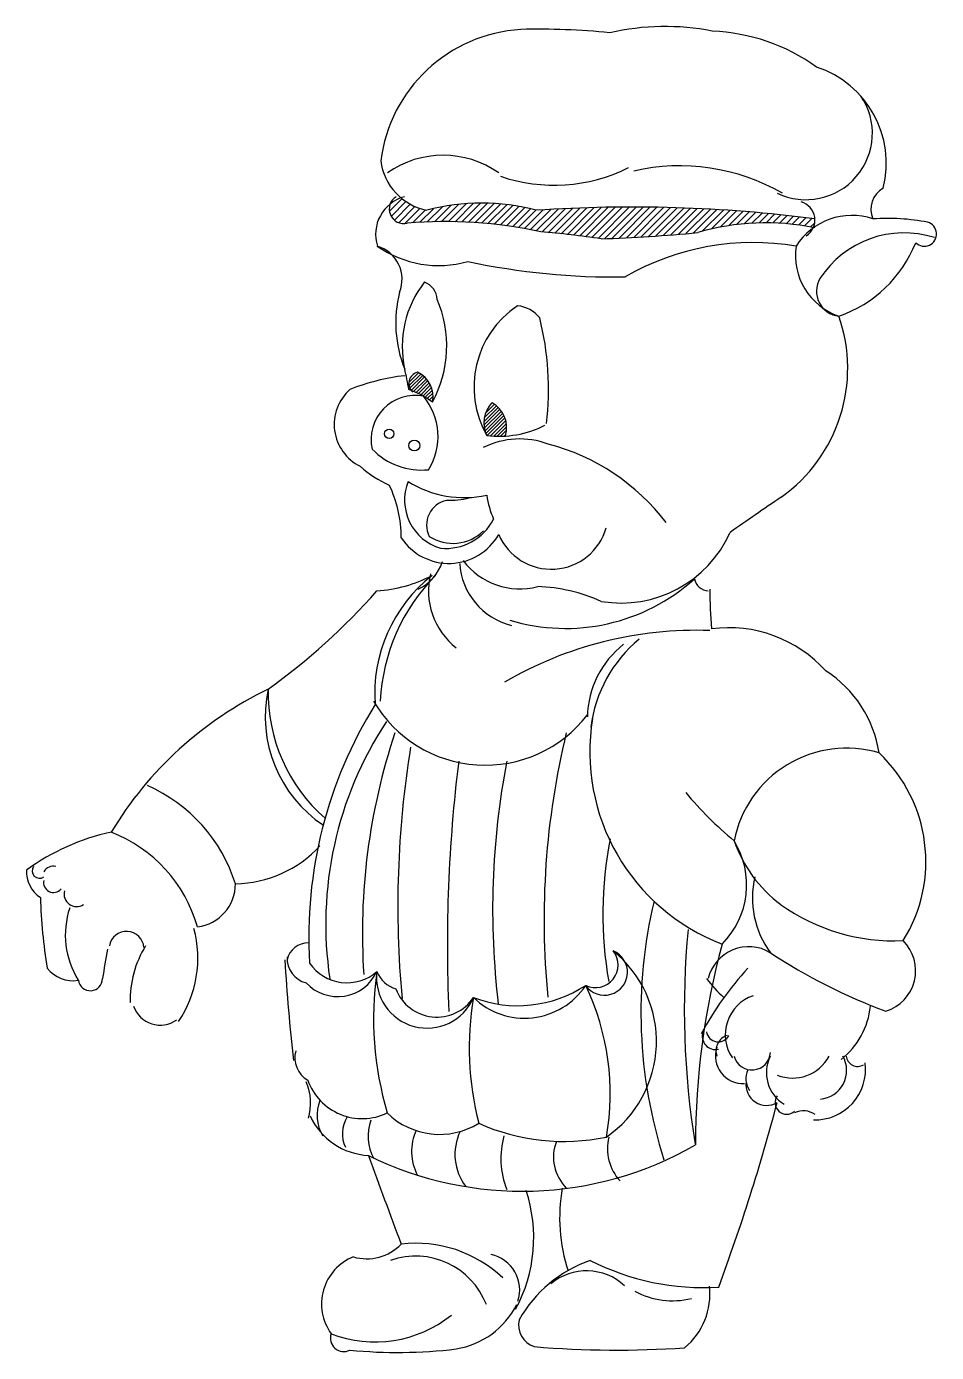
# Model space of a CAD drawing. Extents: x 684 to 916, y 1042 to 1380.
import ezdxf

# ---------------------------------------------------------------- set-up
doc = ezdxf.new("R2010")
doc.units = 0
doc.header["$LTSCALE"] = 10
doc.header["$MEASUREMENT"] = 0
doc.layers.add('3', color=3, linetype='CONTINUOUS')
doc.layers.add('7', color=7, linetype='CONTINUOUS')

msp = doc.modelspace()

# ---------------------------------------------------------------- hatches: boundary and pattern name
at = {"layer": '3'}
h = msp.add_hatch(dxfattribs=at)
h.set_pattern_fill('ANSI31', color=256, scale=10, style=0)
h.set_pattern_definition([(45, (11386.2201, 12041.5623), (-0.88388348, 0.88388348), [])])
h.paths.add_polyline_path([(830.34, 1325.66, 0.015173), (854.96, 1327.26, -0.120903), (884.43, 1328.53, 0.117565), (884.82, 1330.74, 0.049349), (813.79, 1332.92, 0.131013), (785.9, 1332.92, -0.12593), (779.28, 1336.12, 0.079356), (776.54, 1334.55, 0.601425), (780.9, 1329.65, -0.074065), (814.93, 1327.46, -0.016619)])
h = msp.add_hatch(dxfattribs=at)
h.set_pattern_fill('ANSI31', color=256, scale=5, style=0)
h.set_pattern_definition([(45, (11386.2201, 12041.5623), (-0.441941738, 0.441941738), [])])
h.paths.add_polyline_path([(802.51, 1283.81, 0.320781), (801.15, 1275.47, 0.04569), (805.89, 1275.34, 0.360907)])
h.paths.add_polyline_path([(783.5, 1291.61, 0.535753), (781.9, 1286.99, -0.061613), (787.31, 1284.02, 0.359123)])

# ---------------------------------------------------------------- linework, layer by layer
for centre, radius in [((776.3, 1275.94), 1.2), ((782.7, 1272.94), 1.4)]:
    msp.add_circle(centre, radius, dxfattribs=at)
for centre, radius, start, end in [((804.83, 1235.94), 18.54, 166.5854, 231.9202), ((854.59, 1129), 96.8, 87.9384, 120.3269), ((777.99, 1203.79), 33.3, 167.8462, 236.3054), ((788.03, 1209.88), 42.6, 178.7723, 228.7791), ((854.09, 1150.85), 93.98, 146.641, 188.5383), ((930.6, 1148.61), 161.14, 161.5369, 183.7829), ((1018.45, 1152.05), 202.67, 166.419, 185.6177), ((1034.49, 1155.37), 256, 170.8613, 185.2727), ((892.91, 1166.51), 29.22, 73.5365, 168.9279), ((1176.96, 1145.3), 385.84, 172.9844, 182.4805), ((1003.82, 1154.48), 201.15, 169.1256, 186.8737), ((698.25, 1148.93), 40.7, 17.4531, 66.2579), ((929.29, 1153.43), 98.53, 168.7816, 190.0825), ((963.15, 1128.26), 122.67, 166.5793, 197.8073), ((905.05, 1196.36), 49.78, 234.4439, 272.641), ((1066.7, 1129.14), 215.17, 174.565, 189.2078), ((867.97, 1134.45), 10.64, 58.8824, 166.3069), ((768.11, 1102.11), 10.21, 158.298, 210.8611), ((772.45, 1097.43), 8.09, 149.3402, 205.2004), ((782.7, 1096.76), 11.81, 159.8187, 208.6646), ((795.13, 1092.91), 13.12, 155.6858, 207.8984), ((806.75, 1092.12), 13.69, 154.7672, 216.9592), ((826.16, 1091.09), 21.4, 164.3131, 201.7199), ((844.19, 1093.63), 12.26, 166.3855, 222.5895), ((829.42, 1091.44), 11.23, 159.1985, 224.7826), ((783.04, 1046.85), 19.32, 21.0644, 109.2624), ((826.62, 1048.16), 14.25, 47.0634, 129.9451), ((856.39, 1121.34), 63.21, 242.8623, 273.5464), ((848.44, 1074.31), 19.54, 240.865, 284.5414)]:
    msp.add_arc(centre, radius, start, end, dxfattribs=at)
at = {"layer": '7'}
for centre, radius, start, end in [((812.21, 1340.76), 38.37, 93.4954, 172.8313), ((814.66, 1208.46), 170.67, 83.9908, 91.6095), ((846.61, 1317.81), 62, 78.7799, 103.1274), ((856.7, 1329.64), 49.02, 54.3639, 87.6865), ((877.2, 1344.92), 25.85, 345.7961, 71.8235), ((882.53, 1352.59), 16.96, 244.5234, 34.0385), ((790.04, 1322.29), 24.68, 54.9739, 125.0261), ((788.83, 1347.45), 14.82, 187.3882, 258.5919), ((818.39, 1381.59), 42.26, 251.0068, 296.612), ((850.39, 1291.9), 52.37, 60.044, 102.9796), ((782.83, 1326.75), 10.01, 105.4246, 197.2431), ((780.02, 1333.26), 3.71, 121.9454, 283.7458), ((905.27, 1333.22), 6.15, 119.3846, 203.7029), ((799.85, 1280.62), 54.13, 75.072, 104.928), ((838.29, 972.9), 360.86, 82.5963, 93.8922), ((879.98, 1330.44), 4.85, 303.3952, 73.6872), ((790.53, 1214.33), 115.73, 77.8306, 94.7741), ((872.29, 1267.85), 61.88, 78.3476, 106.2586), ((894.29, 1314.72), 16.9, 71.5501, 147.5514), ((903.34, 1277.95), 52.92, 78.8427, 94.0134), ((912.71, 1326.88), 3.12, 225.6597, 73.7656), ((795.58, 1094.76), 233.5, 81.4374, 85.2457), ((816.31, 1732.02), 406.61, 271.9782, 275.4552), ((907.55, 1301.66), 25.51, 72.2547, 147.1162), ((788.94, 1346.17), 27.33, 234.9948, 285.7536), ((770.77, 1315.34), 8.8, 337.9077, 73.5678), ((869.14, 1259.27), 65.43, 80.4153, 119.9678), ((896.28, 1321.46), 16.42, 171.8504, 250.9588), ((880.49, 1336.5), 32.29, 288.8473, 338.4779), ((833.87, 1496.69), 180.76, 258.0222, 270.817), ((806.27, 1298.18), 26.66, 141.8593, 192.4222), ((783.53, 1309.95), 4.99, 3.0084, 69.1139), ((891.57, 1312.25), 6.34, 149.0325, 264.1545), ((809.41, 1304.23), 31.46, 165.6408, 201.9968), ((761.04, 1298.35), 29.92, 331.39, 23.3587), ((822.84, 1287.8), 24.94, 123.6983, 209.6208), ((808.38, 1300.62), 7.96, 37.8849, 85.5729), ((852.98, 1292.59), 40.22, 305.283, 19.3835), ((741.88, 1287.25), 75.04, 353.3158, 14.0761), ((713.68, 1276.18), 68.52, 9.2717, 13.7345), ((786.98, 1234.57), 56.58, 96.844, 111.4475), ((784.24, 1288.77), 2.94, 104.617, 228.5993), ((780.8, 1285.51), 6.67, 347.1394, 66.1568), ((774.17, 1278.31), 11.9, 131.4691, 243.7388), ((782.87, 1274.49), 11.2, 78.9061, 192.9013), ((772.61, 1263.66), 25.11, 54.1695, 69.7445), ((772.86, 1275.23), 15.91, 327.8687, 40.123), ((807.66, 1278.69), 7.26, 135.183, 206.324), ((799.1, 1277.54), 7.14, 342.6966, 61.4253), ((804.25, 1301.27), 25.98, 263.1638, 296.8278), ((784.57, 1284.32), 17.64, 224.3384, 275.741), ((809.57, 1253.72), 20.88, 69.6133, 116.4048), ((802.77, 1219.57), 55.54, 37.3631, 75.3223), ((786.98, 1287.48), 26.84, 227.6702, 246.5841), ((748.52, 1249.48), 30.84, 359.7814, 25.6979), ((792.94, 1258.98), 12.74, 158.1791, 253.8256), ((795.51, 1287.17), 27.52, 238.4496, 281.8427), ((792.26, 1252.65), 6.44, 102.0723, 206.7525), ((791.41, 1282.5), 23.55, 268.7824, 283.0154), ((826.37, 1264.16), 25.52, 188.8315, 203.0969), ((1450.19, 415.75), 1020.68, 124.21795, 125.10589), ((790.74, 1260.31), 13.63, 264.3121, 333.1076), ((817.62, 1255.99), 14.6, 203.2484, 344.0085), ((791.52, 1257.46), 14.6, 213.689, 330.3251), ((792.54, 1259.05), 11.08, 237.0081, 314.5632), ((835.4, 1263.22), 30.47, 260.5159, 335.8597), ((778.54, 1247.03), 11.93, 295.7041, 341.8536), ((811.59, 1243.91), 17.35, 183.418, 256.263), ((809.6, 1254.51), 18.13, 217.1488, 284.5839), ((810.89, 1209.7), 38.29, 128.1703, 184.2783), ((770.71, 1271.57), 35.81, 273.909, 297.4712), ((822.64, 1205.52), 48.66, 135.2033, 177.4033), ((821.22, 1275.39), 49.11, 253.2105, 312.0435), ((857.92, 1239.73), 3.9, 191.9795, 265.7192), ((647.08, 1347.5), 168.41, 305.7338, 318.4707), ((812.48, 1193.28), 43.72, 65.8364, 87.793), ((944.09, 1234.97), 86.03, 179.122, 185.8633), ((862.9, 1193.26), 33.2, 41.9198, 97.5932), ((850.81, 1203.3), 23.99, 127.9233, 178.8897), ((862.21, 1196.75), 34.78, 129.6306, 172.7741), ((871.4, 1190.05), 30.12, 8.558, 57.4645), ((786.77, 1125.2), 95.05, 115.7792, 148.8852), ((800.74, 1224.38), 32.98, 210.3441, 322.2822), ((868.1, 1147.57), 112.31, 148.1437, 183.3908), ((879.93, 1194.76), 52.48, 170.6123, 249.0329), ((875.01, 1166.82), 38.12, 328.024, 46.632), ((925.52, 1245.81), 95.85, 219.824, 230.247), ((717.59, 1118.26), 57.37, 102.2689, 126.0363), ((692.19, 1140.2), 36.58, 15.7787, 68.8394), ((736.62, 1191.03), 29.89, 270.871, 317.4341), ((846.14, 1160.88), 21.3, 314.8006, 31.8742), ((896.63, 1183.33), 34.28, 199.0733, 233.233), ((691.74, 1164.22), 7.92, 176.8311, 236.3558), ((687.13, 1164.44), 1.89, 144.5094, 305.5617), ((690.65, 1162.82), 2.79, 76.3371, 150.0087), ((690.7, 1161.46), 2.53, 167.2577, 319.6689), ((726.05, 1161.1), 11.03, 277.0172, 0.2168), ((892.57, 1157.55), 23.67, 166.9396, 216.2086), ((809.27, 1160.44), 121.94, 181.3223, 189.8358), ((696.59, 1158.53), 3.19, 164.5858, 303.427), ((715.52, 1148.09), 21.81, 161.5735, 212.0211), ((709.33, 1144.56), 4.44, 4.1888, 170.0935), ((698.57, 1142.18), 28.94, 325.9695, 15.0828), ((899.64, 1138.97), 10.87, 287.7293, 44.824), ((957.55, 1095.88), 257.66, 169.1363, 170.8234), ((736.36, 1131.48), 26.13, 148.0112, 181.4425), ((755.78, 1140.42), 5.7, 90.7616, 166.4887), ((828.87, 1140.44), 5.79, 244.6824, 37.9287), ((831.18, 1138.59), 5.86, 215.1853, 67.4257), ((814.78, 1120.93), 29.67, 304.7114, 51.0411), ((1055.99, 1093.84), 201.64, 165.0792, 179.8065), ((954.62, 1267.12), 147.82, 236.7042, 249.5409), ((1226.95, 1169.49), 478.06, 183.3269, 186.4142), ((756.85, 1142.23), 6.61, 178.4536, 254.7572), ((765.56, 1147.52), 11.62, 214.5933, 310.8131), ((695.71, 1144.86), 8.44, 218.5479, 278.999), ((700.1, 1136.95), 3.09, 187.8812, 0.28), ((763.16, 1143.39), 11.02, 223.0799, 334.9944), ((857.36, 1126.78), 85.05, 171.9263, 196.4539), ((785.95, 1137.2), 12.88, 173.1992, 336.8461), ((780.23, 1141.66), 7.66, 202.5159, 253.0074), ((926.85, 1084.99), 80.47, 137.2561, 151.8872), ((890.81, 1163.15), 42.61, 217.9099, 226.7082), ((788.46, 1138.33), 11.2, 200.8918, 326.4434), ((810.81, 1145.57), 18.71, 225.8899, 326.3882), ((809.08, 1161.64), 31.59, 249.058, 303.2202), ((768.56, 1107.62), 64.08, 350.0443, 25.5051), ((717.93, 1132.31), 7.22, 199.18, 305.3719), ((874.56, 1119.23), 77.85, 170.4558, 194.2567), ((872.46, 1122.65), 10.49, 108.8863, 214.2011), ((879.2, 1131.94), 19.89, 308.2334, 354.2271), ((859.49, 1122.23), 3.37, 160.6953, 283.3497), ((860.2, 1123.86), 3.05, 189.7634, 332.7656), ((863.78, 1118.51), 4.17, 108.3709, 198.442), ((758.81, 1116.76), 6.58, 164.4957, 240.3145), ((866.54, 1117.21), 7.06, 162.0149, 272.6615), ((868.78, 1118.34), 4.7, 194.1668, 356.7004), ((881.9, 1112.95), 9.44, 153.2693, 238.659), ((879.19, 1121.99), 10.41, 247.6383, 332.5884), ((885.57, 1113.54), 7.36, 275.1688, 29.8241), ((895.69, 1117.42), 2.87, 184.4585, 302.4682), ((872.54, 1111.42), 5.3, 154.8035, 214.7355), ((884.89, 1113.81), 12.88, 268.1109, 7.271), ((742.3, 1105.21), 13.95, 343.907, 22.8343), ((769.42, 1115.96), 14.72, 199.5225, 295.6421), ((872.55, 1109.89), 5.29, 172.2783, 300.4071), ((877.63, 1105.33), 2.97, 143.8115, 312.2848), ((789.13, 1116.19), 18.97, 225.3372, 301.761), ((379.2, 1236.68), 513.12, 339.6517, 345.1682), ((881.9, 1098.07), 5.15, 54.3148, 116.1697), ((771.85, 1109.09), 17.26, 204.4147, 267.2199), ((820.81, 1148.46), 53.04, 245.8574, 281.8175), ((810.17, 1171.43), 88.7, 243.8037, 299.8738), ((2290.2, 1639.41), 1614.86, 199.82072, 200.67511), ((774.74, 1070.87), 38.4, 331.6009, 18.3018), ((863.19, 1075.93), 43.44, 169.9365, 198.13), ((770.57, 1077.61), 12.12, 253.6026, 316.3986), ((783.04, 1037.15), 32.32, 46.6098, 96.5629), ((772.03, 1053.95), 12.99, 112.0883, 215.754), ((800.32, 1057.54), 9.24, 341.9967, 77.8626), ((838.88, 1033.09), 33.94, 109.4729, 150.2528), ((840.45, 1056.4), 17.61, 309.3827, 7.0007), ((789.95, 1063.39), 21.17, 279.2168, 333.032), ((772.68, 1075.38), 31.1, 248.904, 308.7339), ((815.07, 1048.61), 5.81, 166.8629, 252.0377), ((764.71, 1045.24), 3.41, 160.7297, 296.9688), ((778.46, 1163.68), 122.09, 264.2598, 276.9978), ((834.28, 1291.72), 249.53, 265.1727, 273.9855)]:
    msp.add_arc(centre, radius, start, end, dxfattribs=at)

doc.saveas('drawing.dxf')
